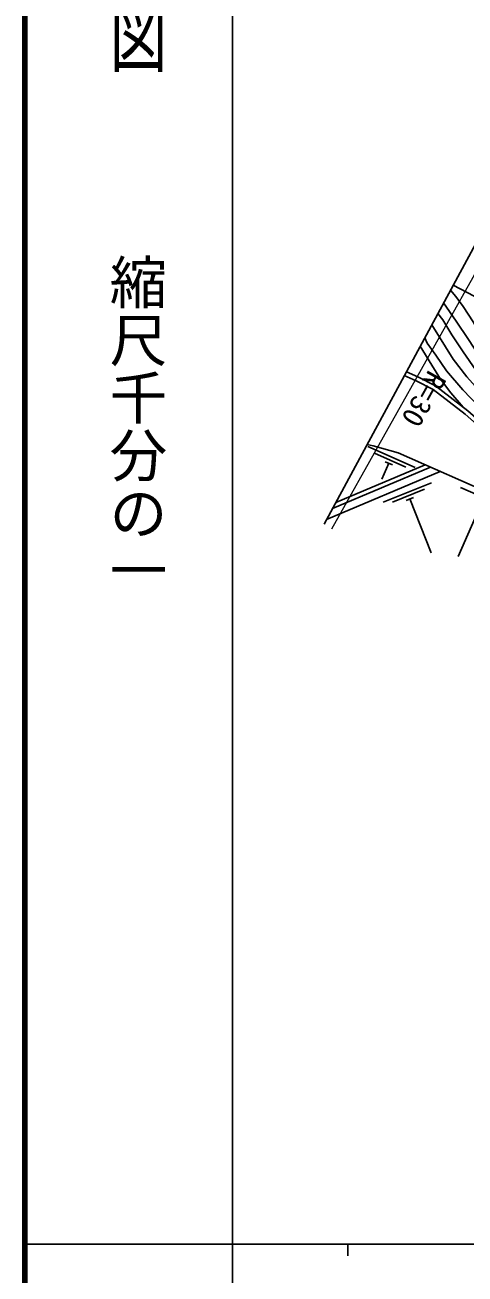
# Model space of a CAD drawing. Units: millimetres at full size, sheet at 1:1000; details may follow other scales. Extents: x 40000 to 680000, y 20000 to 380000.
# Drawn here: x 40000 to 78174, y 202409 to 310844 of the extents above; entities that cross this region are included whole.
import ezdxf
from ezdxf.enums import TextEntityAlignment as Align

# ---------------------------------------------------------------- set-up
doc = ezdxf.new("R2010")
doc.units = ezdxf.units.MM
doc.header["$LTSCALE"] = 1000
for name, color, linetype, lineweight in [('M-BGD', 7, 'Continuous', 25), ('M-BMK-OTRS', 5, 'Continuous', 25), ('M-STR-HTXT', 7, 'Continuous', 13), ('M-TTL', 2, 'Continuous', 140), ('M-TTL-BAND', 7, 'Continuous', 25)]:
    doc.layers.add(name, color=color, linetype=linetype, lineweight=lineweight)
doc.styles.add('@ＭＳ ゴシック', font='')
doc.styles.add('ＭＳ ゴシック', font='')
doc.styles.get('@ＭＳ ゴシック').set_extended_font_data('@MS Gothic')
doc.styles.get('ＭＳ ゴシック').set_extended_font_data('MS Gothic')

msp = doc.modelspace()

# ---------------------------------------------------------------- linework, layer by layer
at = {"layer": 'M-BGD'}
for p, q in [((69744, 274249), (73859, 272429)), ((70308, 273671), (73052, 272458)), ((66682, 268870), (75174, 272457)), ((66961, 269386), (74713, 272660)), ((71559, 272790), (70952, 271418)), ((71239, 272932), (71879, 272649)), ((66171, 267922), (76020, 272083)), ((75256, 271096), (71076, 269430)), ((74670, 270539), (71883, 269429)), ((77775, 270696), (81890, 268877)), ((73713, 269835), (73063, 269576)), ((73388, 269705), (75251, 265030)), ((79590, 269238), (77586, 264706))]:
    msp.add_line(p, q, dxfattribs=at)
for points in [[(88339, 275748), (88014, 276137), (86898, 276885), (85570, 277915), (83987, 279208), (81936, 281132), (80522, 282626), (79596, 283797), (78889, 285070), (78013, 286413), (77384, 287267), (76922, 287833)], [(77149, 288255), (87966, 282595), (99728, 276766)], [(76317, 286714), (77412, 285121), (78465, 283527), (79837, 281459), (80921, 280347), (82842, 278348), (84250, 277282), (86067, 276131)], [(83481, 276567), (82238, 277651), (80474, 279380), (79115, 280866), (78006, 282474), (77038, 283953), (76242, 285259), (75818, 285789)], [(75289, 284810), (77161, 281829), (78322, 280304), (79540, 278944), (81157, 277370), (82180, 276374)], [(80836, 276174), (79335, 277747), (77989, 279169), (76580, 280833), (75638, 282190), (74896, 283230), (74686, 283694)], [(74296, 282971), (75302, 281311), (76061, 280101), (76954, 278922), (78015, 277651)], [(186914, 244778), (153142, 247100), (141707, 248868), (135502, 255887), (124802, 260133), (112270, 260723), (92670, 269134), (83730, 273066), (81178, 274431), (78186, 277051), (75414, 279205), (73928, 279956), (72910, 280403)], [(186940, 245145), (153183, 247466), (141895, 249211), (135719, 256197), (124881, 260498), (112354, 261088), (92817, 269472), (83892, 273398), (81389, 274736), (78421, 277336), (75612, 279518), (74085, 280289), (73085, 280728)], [(69679, 274420), (70218, 274322), (72371, 273696), (89658, 266054), (105504, 259091), (113662, 255479), (123779, 250995), (129801, 248541), (132377, 247642), (139096, 245876), (145564, 244667), (153178, 243558), (179677, 241753)]]:
    msp.add_lwpolyline(points, dxfattribs=at)
at = {"layer": 'M-BMK-OTRS'}
msp.add_line((65947, 267508), (94128, 319700), dxfattribs=at)
at = {"layer": 'M-STR-HTXT'}
msp.add_line((80052, 291045), (66583, 267068), dxfattribs=at)
at = {"layer": 'M-TTL'}
msp.add_line((40000, 380000), (40000, 20000), dxfattribs=at)
at = {"layer": 'M-TTL-BAND'}
for p, q in [((58000, 370000), (58000, 20000)), ((40000, 205000), (579000, 205000)), ((68000, 205000), (68000, 204000))]:
    msp.add_line(p, q, dxfattribs=at)

# ---------------------------------------------------------------- texts
at = {"layer": 'M-STR-HTXT', "style": 'ＭＳ ゴシック'}
msp.add_text('R=30', height=1833, rotation=240.676, dxfattribs=at).set_placement((74554, 281259), align=Align.BOTTOM_LEFT)
at = {"layer": 'M-TTL-BAND', "style": '@ＭＳ ゴシック', "width": 1.4}
msp.add_text('平  面  図', height=3666, rotation=270, dxfattribs=at).set_placement((49777, 306475), align=Align.MIDDLE_RIGHT)
at = {"layer": 'M-TTL-BAND', "style": '@ＭＳ ゴシック'}
msp.add_text('縮尺千分の一', height=3666, rotation=270, dxfattribs=at).set_placement((49777, 261030), align=Align.MIDDLE_RIGHT)

doc.saveas('drawing.dxf')
